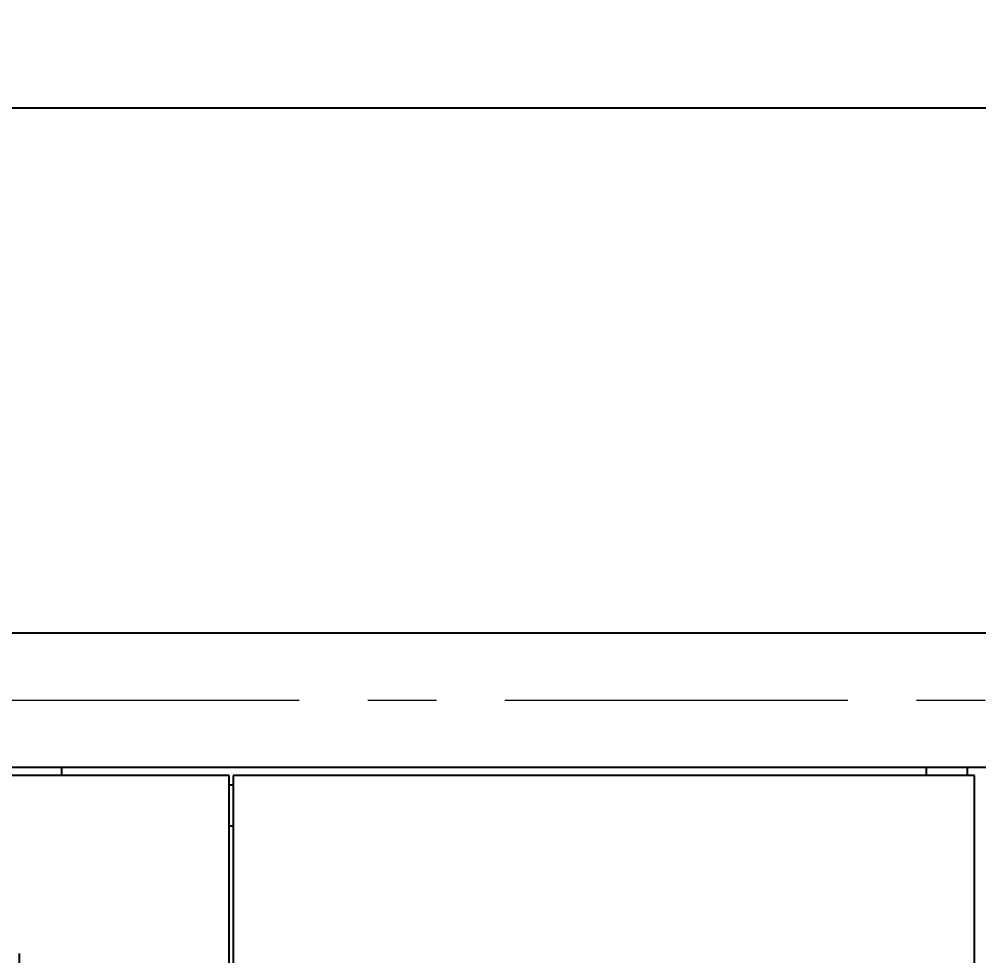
# Model space of a CAD drawing. Header units: millimetres. Extents: x 861 to 27901, y 673 to 17923.
# Drawn here: x 11878 to 12816, y 10712 to 11628 of the extents above; entities that cross this region are included whole.
import ezdxf

# ---------------------------------------------------------------- set-up
doc = ezdxf.new("R2010")
doc.units = ezdxf.units.MM
doc.header["$LTSCALE"] = 33.3
doc.linetypes.add('CENTERX2', pattern=[20.32, 12.7, -2.54, 2.54, -2.54])
doc.layers.add('CAPA_1', color=7, linetype='Continuous')
doc.layers.add('STRUC', color=4, linetype='Continuous')
doc.styles.add('SLDTEXTSTYLE0', font='TXT', dxfattribs={"width": 0.75})
doc.dimstyles.new('SLDDIMSTYLE0', dxfattribs={"dimtxt": 66.6, "dimasz": 66.6, "dimexe": 0, "dimexo": 0.0625, "dimgap": 16.65, "dimtad": 2, "dimdec": 0, "dimlfac": 1.261261, "dimrnd": 1e-09, "dimzin": 12, "dimdsep": 46, "dimtxsty": 'SLDTEXTSTYLE0', "dimsah": 1, "dimcen": 0.09, "dimadec": 0, "dimazin": 3, "dimtfac": 1, "dimtdec": 0, "dimtofl": 0, "dimtmove": 0, "dimatfit": 3, "dimfxl": 1, "dimfrac": 2, "dimtolj": 1, "dimtzin": 12, "dimarcsym": 0})

# ---------------------------------------------------------------- blocks, each defined once
blk = doc.blocks.new('_D_22')
at = {"layer": 'CAPA_1', "transparency": 16777216}
for p, q in [((5852.28, 10660.74), (5852.28, 11574.36)), ((14197.89, 11069.7), (14197.89, 11574.36)), ((5852.28, 11541.06), (14197.89, 11541.06))]:
    blk.add_line(p, q, dxfattribs=at)
for points in [[(5852.28, 11541.06), (5918.88, 11530.81), (5918.88, 11551.3)], [(14197.89, 11541.06), (14131.29, 11551.3), (14131.29, 11530.81)]]:
    blk.add_solid(points, dxfattribs=at)
at = {"layer": 'CAPA_1', "transparency": 16777216, "insert": (9902.06, 11626.91), "char_height": 66.6, "attachment_point": 1, "style": 'SLDTEXTSTYLE0'}
blk.add_mtext('10526', dxfattribs=at)

msp = doc.modelspace()

# ---------------------------------------------------------------- linework, layer by layer
at = {"color": 7, "linetype": 'Continuous', "lineweight": 25}
msp.add_line((11877.99, 10714.38), (11877.99, 10701.7), dxfattribs=at)
at = {"layer": 'CAPA_1', "linetype": 'CENTERX2', "lineweight": 18, "ltscale": 0.792857}
msp.add_line((14297.79, 10961.75), (6169.01, 10961.75), dxfattribs=at)
at = {"layer": 'STRUC', "linetype": 'Continuous', "lineweight": 25}
for p, q in [((13519.68, 11027.4), (11152.46, 11027.4)), ((14192.86, 10896.1), (11826.45, 10896.1)), ((11919.29, 10896.1), (11919.29, 10888.17)), ((12764.74, 10896.1), (12764.74, 10888.17)), ((12805.02, 10896.1), (12805.02, 10888.17)), ((12083.18, 10888.17), (11826.45, 10888.17)), ((12083.18, 10451.89), (12083.18, 10888.17)), ((12812.14, 10888.17), (12087.15, 10888.17)), ((12087.15, 10888.17), (12087.15, 10451.89)), ((12812.14, 9349.72), (12812.14, 10888.17)), ((12087.15, 10878.97), (12083.18, 10878.97)), ((12087.15, 10838.7), (12083.18, 10838.7))]:
    msp.add_line(p, q, dxfattribs=at)

# ---------------------------------------------------------------- dimensions: what is measured, and where the dimension line sits
at = {"layer": 'CAPA_1'}
dim = msp.add_linear_dim(base=(14197.89, 11541.06), p1=(5852.28, 10618.45), p2=(14197.89, 11027.4), dimstyle='SLDDIMSTYLE0', dxfattribs=at)
dim.commit()
dim.dimension.update_dxf_attribs({"geometry": '_D_22', "text_midpoint": (10025.08, 11541.06), "dimtype": 160})

doc.saveas('drawing.dxf')
